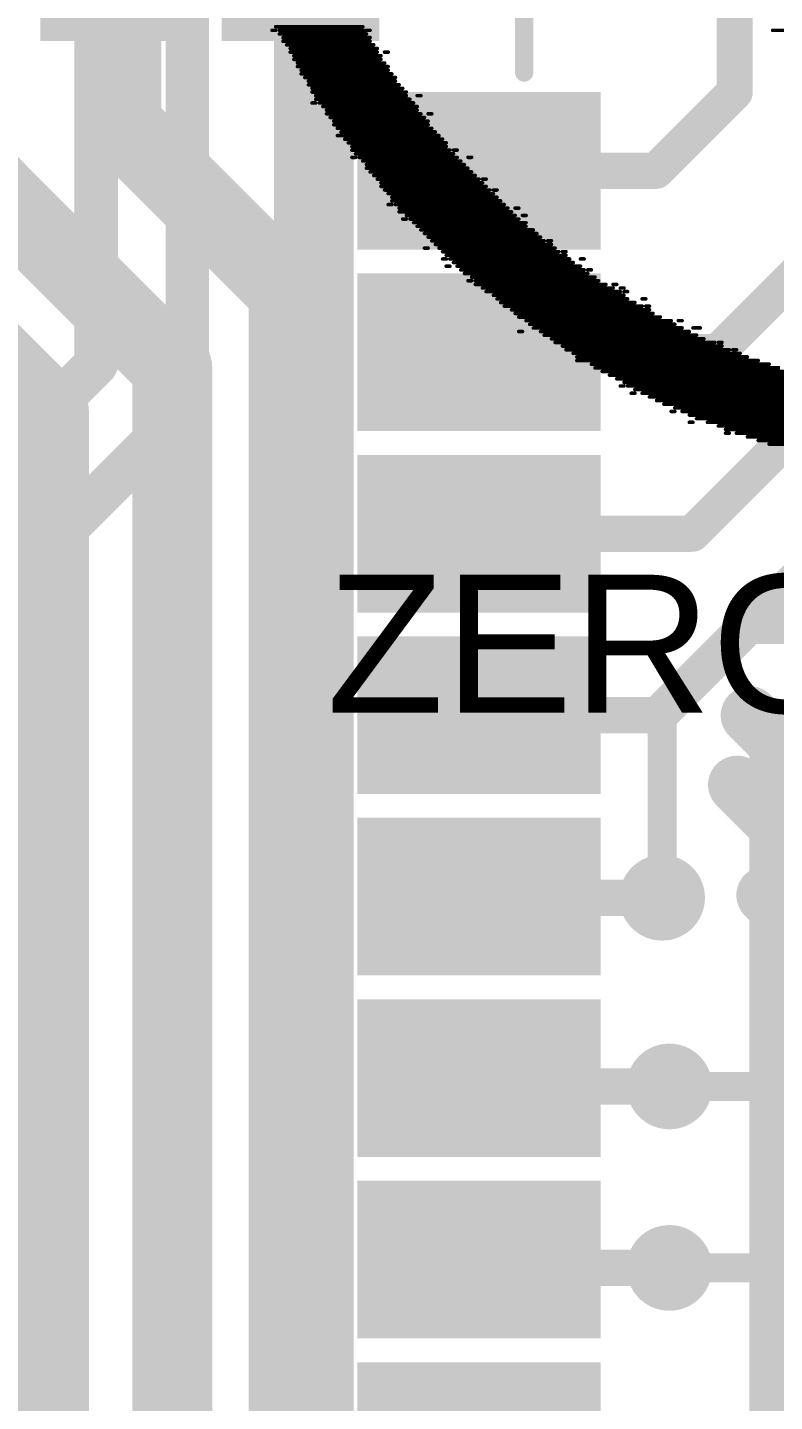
# Model space of a CAD drawing. Header units: millimetres. Extents: x -0.43 to 2.06, y -0.4 to 2.49.
# Drawn here: x 0.4401 to 0.646, y 0.9902 to 1.3688 of the extents above; entities that cross this region are included whole.
import ezdxf

# ---------------------------------------------------------------- set-up
doc = ezdxf.new("R2010")
doc.units = ezdxf.units.MM
doc.header["$MEASUREMENT"] = 0
for name, color, linetype in [('BottomLayer', 5, 'Continuous'), ('BottomOverlay', 54, 'Continuous'), ('TopLayer', 1, 'Continuous'), ('TopOverlay', 2, 'Continuous'), ('TopPaste', 8, 'Continuous'), ('TopSolder', 216, 'Continuous'), ('ViaHoleLayer', 16, 'Continuous')]:
    doc.layers.add(name, color=color, linetype=linetype)
doc.styles.add('Arial', font='', dxfattribs={"height": 0.2})
doc.styles.get('Arial').set_extended_font_data('Arial')

# ---------------------------------------------------------------- blocks, each defined once
blk = doc.blocks.new('CASE_E_13')
at = {"layer": 'TopLayer'}
for points in [[(-0.05492125, 0.05059055), (0.05492125, 0.05059055), (0.05492125, -0.05059055), (-0.05492125, -0.05059055)], [(0.19862205, 0.05059055), (0.30846455, 0.05059055), (0.30846455, -0.05059055), (0.19862205, -0.05059055)]]:
    blk.add_hatch(color=1, dxfattribs=at).paths.add_polyline_path(points)
at = {"layer": 'TopPaste'}
for points in [[(-0.05492125, 0.05059055), (0.05492125, 0.05059055), (0.05492125, -0.05059055), (-0.05492125, -0.05059055)], [(0.19862205, 0.05059055), (0.30846455, 0.05059055), (0.30846455, -0.05059055), (0.19862205, -0.05059055)]]:
    blk.add_hatch(color=8, dxfattribs=at).paths.add_polyline_path(points)
at = {"layer": 'TopSolder'}
for points in [[(-0.05892125, 0.05459055), (0.05892125, 0.05459055), (0.05892125, -0.05459055), (-0.05892125, -0.05459055)], [(0.19462205, 0.05459055), (0.31246455, 0.05459055), (0.31246455, -0.05459055), (0.19462205, -0.05459055)]]:
    blk.add_hatch(color=216, dxfattribs=at).paths.add_polyline_path(points)
at = {"layer": 'TopOverlay', "const_width": 0.01}
for points in [[(-0.0482284, 0.092), (-0.0482284, 0.063)], [(0.2767716, 0.091), (-0.0152284, 0.091)], [(-0.0152284, 0.091), (-0.0152284, 0.062)], [(0.2767716, 0.091), (0.2767716, 0.062)], [(-0.0312284, 0.077), (-0.0642284, 0.077)], [(-0.0152284, -0.062), (-0.0152284, -0.091)], [(0.2767716, -0.062), (0.2767716, -0.091)], [(0.2767716, -0.091), (-0.0152284, -0.091)]]:
    blk.add_lwpolyline(points, dxfattribs=at)
at = {"layer": 'TopOverlay', "const_width": 0.005}
for points in [[(-0.0507284, 0.092, 1), (-0.0457284, 0.092, 1)], [(-0.0177284, 0.091, 1), (-0.0127284, 0.091, 1)], [(-0.0177284, 0.091, 1), (-0.0127284, 0.091, 1)], [(0.2742716, 0.091, 1), (0.2792716, 0.091, 1)], [(0.2742716, 0.091, 1), (0.2792716, 0.091, 1)], [(-0.0667284, 0.077, 1), (-0.0617284, 0.077, 1)], [(-0.0337284, 0.077, 1), (-0.0287284, 0.077, 1)], [(-0.0507284, 0.063, 1), (-0.0457284, 0.063, 1)], [(-0.0177284, 0.062, 1), (-0.0127284, 0.062, 1)], [(0.2742716, 0.062, 1), (0.2792716, 0.062, 1)], [(-0.0177284, -0.062, 1), (-0.0127284, -0.062, 1)], [(0.2742716, -0.062, 1), (0.2792716, -0.062, 1)], [(-0.0177284, -0.091, 1), (-0.0127284, -0.091, 1)], [(-0.0177284, -0.091, 1), (-0.0127284, -0.091, 1)], [(0.2742716, -0.091, 1), (0.2792716, -0.091, 1)], [(0.2742716, -0.091, 1), (0.2792716, -0.091, 1)]]:
    blk.add_lwpolyline(points, format="xyb", close=True, dxfattribs=at)
blk = doc.blocks.new('41_SMD_MODULE_57')
at = {"layer": 'TopLayer'}
for points in [[(-0.09251965, -0.37913385), (-0.09251965, -0.32007875), (-0.05708655, -0.32007875), (-0.05708655, -0.37913385)], [(-0.04251965, -0.37913385), (-0.04251965, -0.32007875), (-0.007086549999999997, -0.32007875), (-0.007086550000000003, -0.37913385)], [(0.007480349999999997, -0.37913385), (0.007480350000000003, -0.32007875), (0.04291345, -0.32007875), (0.04291345, -0.37913385)], [(0.05748035, -0.37913385), (0.05748035, -0.32007875), (0.09291345, -0.32007875), (0.09291345, -0.37913385)], [(0.10748035, -0.37913385), (0.10748035, -0.32007875), (0.14291345, -0.32007875), (0.14291345, -0.37913385)], [(0.15748035, -0.37913385), (0.15748035, -0.32007875), (0.19291345, -0.32007875), (0.19291345, -0.37913385)], [(0.20748035, -0.37913385), (0.20748035, -0.32007875), (0.24291345, -0.32007875), (0.24291345, -0.37913385)], [(0.25748035, -0.37913385), (0.25748035, -0.32007875), (0.29291345, -0.32007875), (0.29291345, -0.37913385)]]:
    blk.add_hatch(color=1, dxfattribs=at).paths.add_polyline_path(points)
at = {"layer": 'TopPaste'}
for points in [[(-0.09251965, -0.37913385), (-0.09251965, -0.32007875), (-0.05708655, -0.32007875), (-0.05708655, -0.37913385)], [(-0.04251965, -0.37913385), (-0.04251965, -0.32007875), (-0.007086549999999997, -0.32007875), (-0.007086550000000003, -0.37913385)], [(0.007480349999999997, -0.37913385), (0.007480350000000003, -0.32007875), (0.04291345, -0.32007875), (0.04291345, -0.37913385)], [(0.05748035, -0.37913385), (0.05748035, -0.32007875), (0.09291345, -0.32007875), (0.09291345, -0.37913385)], [(0.10748035, -0.37913385), (0.10748035, -0.32007875), (0.14291345, -0.32007875), (0.14291345, -0.37913385)], [(0.15748035, -0.37913385), (0.15748035, -0.32007875), (0.19291345, -0.32007875), (0.19291345, -0.37913385)], [(0.20748035, -0.37913385), (0.20748035, -0.32007875), (0.24291345, -0.32007875), (0.24291345, -0.37913385)], [(0.25748035, -0.37913385), (0.25748035, -0.32007875), (0.29291345, -0.32007875), (0.29291345, -0.37913385)]]:
    blk.add_hatch(color=8, dxfattribs=at).paths.add_polyline_path(points)
at = {"layer": 'TopSolder'}
for points in [[(0.31096065, -0.22867715), (0.37801575, -0.22867715), (0.37801575, -0.27211025), (0.31096065, -0.27211025)], [(0.31096065, -0.27867715), (0.37801575, -0.27867715), (0.37801575, -0.32211025), (0.31096065, -0.32211025)], [(-0.09651965, -0.38313385), (-0.09651965, -0.31607875), (-0.05308655, -0.31607875), (-0.05308655, -0.38313385)], [(-0.04651965, -0.38313385), (-0.04651965, -0.31607875), (-0.003086549999999997, -0.31607875), (-0.003086550000000003, -0.38313385)], [(0.003480349999999997, -0.38313385), (0.003480350000000003, -0.31607875), (0.04691345, -0.31607875), (0.04691345, -0.38313385)], [(0.05348035, -0.38313385), (0.05348035, -0.31607875), (0.09691345, -0.31607875), (0.09691345, -0.38313385)], [(0.10348035, -0.38313385), (0.10348035, -0.31607875), (0.14691345, -0.31607875), (0.14691345, -0.38313385)], [(0.15348035, -0.38313385), (0.15348035, -0.31607875), (0.19691345, -0.31607875), (0.19691345, -0.38313385)], [(0.20348035, -0.38313385), (0.20348035, -0.31607875), (0.24691345, -0.31607875), (0.24691345, -0.38313385)], [(0.25348035, -0.38313385), (0.25348035, -0.31607875), (0.29691345, -0.31607875), (0.29691345, -0.38313385)]]:
    blk.add_hatch(color=216, dxfattribs=at).paths.add_polyline_path(points)
at = {"layer": 'TopOverlay', "const_width": 0.005}
blk.add_lwpolyline([(0.3022362, -0.3620788), (0.3571575, -0.3620788)], dxfattribs=at)
at = {"layer": 'TopOverlay', "const_width": 0.0025}
blk.add_lwpolyline([(0.3009862, -0.3620788, 1), (0.3034862, -0.3620788, 1)], format="xyb", close=True, dxfattribs=at)

msp = doc.modelspace()

# ---------------------------------------------------------------- hatches: boundary and pattern name
at = {"layer": 'BottomLayer'}
h = msp.add_hatch(color=5, dxfattribs=at)
edge = h.paths.add_edge_path()
edge.add_arc((0.615, 1.129), 0.011811, 0, 360)
h = msp.add_hatch(color=5, dxfattribs=at)
edge = h.paths.add_edge_path()
edge.add_arc((0.617, 1.077), 0.011811, 0, 360)
h = msp.add_hatch(color=5, dxfattribs=at)
edge = h.paths.add_edge_path()
edge.add_arc((0.617, 1.027), 0.011811, 0, 360)
at = {"layer": 'TopLayer'}
msp.add_hatch(color=1, dxfattribs=at).paths.add_polyline_path([(0.639, 0.919), (0.8255118, 0.919), (0.8255118, 1.1819998), (0.639, 1.1819998)])
h = msp.add_hatch(color=1, dxfattribs=at)
edge = h.paths.add_edge_path()
edge.add_arc((0.615, 1.129), 0.011811, 0, 360)
h = msp.add_hatch(color=1, dxfattribs=at)
edge = h.paths.add_edge_path()
edge.add_arc((0.617, 1.077), 0.011811, 0, 360)
h = msp.add_hatch(color=1, dxfattribs=at)
edge = h.paths.add_edge_path()
edge.add_arc((0.617, 1.027), 0.011811, 0, 360)
at = {"layer": 'ViaHoleLayer'}
h = msp.add_hatch(color=16, dxfattribs=at)
edge = h.paths.add_edge_path()
edge.add_arc((0.615, 1.129), 0.0059055, 0, 360)
h = msp.add_hatch(color=16, dxfattribs=at)
edge = h.paths.add_edge_path()
edge.add_arc((0.617, 1.077), 0.0059055, 0, 360)
h = msp.add_hatch(color=16, dxfattribs=at)
edge = h.paths.add_edge_path()
edge.add_arc((0.617, 1.027), 0.0059055, 0, 360)

# ---------------------------------------------------------------- linework, layer by layer
at = {"layer": 'BottomLayer'}
for points, const_width in [([(0.519, 0.927), (0.519, 1.6564389)], 0.022), ([(0.4841318, 1.2641318), (0.4841318, 1.5893071)], 0.012), ([(0.459, 1.276), (0.459, 1.521)], 0.012), ([(0.362, 1.179), (0.459, 1.276)], 0.012), ([(0.362, 1.142), (0.4841318, 1.2641318)], 0.012), ([(0.615, 1.182), (0.6359033, 1.2029033)], 0.008), ([(0.6359033, 1.2029033), (0.7309033, 1.2029033)], 0.008), ([(0.615, 1.129), (0.615, 1.182)], 0.008), ([(0.6419759, 1.1821059), (0.641976, 1.182106)], 0.008), ([(0.641976, 1.182106), (0.7057713, 1.1183107)], 0.008), ([(0.6363191, 1.1764491), (0.6363192, 1.1764492)], 0.008), ([(0.6363192, 1.1764492), (0.7001145, 1.1126539)], 0.008), ([(0.6384852, 1.1629692), (0.6384853, 1.1629693)], 0.008), ([(0.6384853, 1.1629693), (0.6944576, 1.106997)], 0.008), ([(0.6328284, 1.1573124), (0.6328285, 1.1573125)], 0.008), ([(0.6328285, 1.1573125), (0.6888008, 1.1013402)], 0.008), ([(0.6462962, 1.1325308), (0.6462963, 1.1325309)], 0.008), ([(0.6462963, 1.1325309), (0.6831439, 1.0956833)], 0.008), ([(0.6406394, 1.126874), (0.6406395, 1.1268741)], 0.008), ([(0.6406395, 1.1268741), (0.6745999, 1.0929137)], 0.008), ([(0.617, 1.077), (0.67, 1.077)], 0.008), ([(0.617, 1.027), (0.702, 1.027)], 0.008)]:
    msp.add_lwpolyline(points, dxfattribs=dict(at, const_width=const_width))
for points, const_width in [([(0.456, 1.276, 1), (0.462, 1.276, 1)], 0.006), ([(0.456, 1.276, 1), (0.462, 1.276, 1)], 0.006), ([(0.4811318, 1.2641318, 1), (0.4871318, 1.2641318, 1)], 0.006), ([(0.4811318, 1.2641318, 1), (0.4871318, 1.2641318, 1)], 0.006), ([(0.6339033, 1.2029033, 1), (0.6379033, 1.2029033, 1)], 0.004), ([(0.6339033, 1.2029033, 1), (0.6379033, 1.2029033, 1)], 0.004), ([(0.613, 1.182, 1), (0.617, 1.182, 1)], 0.004), ([(0.613, 1.182, 1), (0.617, 1.182, 1)], 0.004), ([(0.6343192, 1.182106, 1), (0.6383192, 1.182106, 1)], 0.004), ([(0.6343192, 1.182106, 1), (0.6383192, 1.182106, 1)], 0.004), ([(0.6399759, 1.1821059, 1), (0.6439759, 1.1821059, 1)], 0.004), ([(0.6399759, 1.1821059, 1), (0.6439759, 1.1821059, 1)], 0.004), ([(0.639976, 1.182106, 1), (0.643976, 1.182106, 1)], 0.004), ([(0.639976, 1.182106, 1), (0.643976, 1.182106, 1)], 0.004), ([(0.6343191, 1.1764491, 1), (0.6383191, 1.1764491, 1)], 0.004), ([(0.6343192, 1.1764492, 1), (0.6383192, 1.1764492, 1)], 0.004), ([(0.6343192, 1.1764492, 1), (0.6383192, 1.1764492, 1)], 0.004), ([(0.6343192, 1.1764492, 1), (0.6383192, 1.1764492, 1)], 0.004), ([(0.6308285, 1.1629693, 1), (0.6348285, 1.1629693, 1)], 0.004), ([(0.6308285, 1.1629693, 1), (0.6348285, 1.1629693, 1)], 0.004), ([(0.6364852, 1.1629692, 1), (0.6404852, 1.1629692, 1)], 0.004), ([(0.6364852, 1.1629692, 1), (0.6404852, 1.1629692, 1)], 0.004), ([(0.6364853, 1.1629693, 1), (0.6404853, 1.1629693, 1)], 0.004), ([(0.6364853, 1.1629693, 1), (0.6404853, 1.1629693, 1)], 0.004), ([(0.6308284, 1.1573124, 1), (0.6348284, 1.1573124, 1)], 0.004), ([(0.6308285, 1.1573125, 1), (0.6348285, 1.1573125, 1)], 0.004), ([(0.6308285, 1.1573125, 1), (0.6348285, 1.1573125, 1)], 0.004), ([(0.6308285, 1.1573125, 1), (0.6348285, 1.1573125, 1)], 0.004), ([(0.6386395, 1.1325309, 1), (0.6426395, 1.1325309, 1)], 0.004), ([(0.6386395, 1.1325309, 1), (0.6426395, 1.1325309, 1)], 0.004), ([(0.6442962, 1.1325308, 1), (0.6482962, 1.1325308, 1)], 0.004), ([(0.6442962, 1.1325308, 1), (0.6482962, 1.1325308, 1)], 0.004), ([(0.6442963, 1.1325309, 1), (0.6482963, 1.1325309, 1)], 0.004), ([(0.6442963, 1.1325309, 1), (0.6482963, 1.1325309, 1)], 0.004), ([(0.613, 1.129, 1), (0.617, 1.129, 1)], 0.004), ([(0.6386394, 1.126874, 1), (0.6426394, 1.126874, 1)], 0.004), ([(0.6386395, 1.1268741, 1), (0.6426395, 1.1268741, 1)], 0.004), ([(0.6386395, 1.1268741, 1), (0.6426395, 1.1268741, 1)], 0.004), ([(0.6386395, 1.1268741, 1), (0.6426395, 1.1268741, 1)], 0.004), ([(0.615, 1.077, 1), (0.619, 1.077, 1)], 0.004), ([(0.615, 1.027, 1), (0.619, 1.027, 1)], 0.004)]:
    msp.add_lwpolyline(points, format="xyb", close=True, dxfattribs=dict(at, const_width=const_width))
at = {"layer": 'BottomLayer', "const_width": 0.008}
for points in [[(0.6363192, 1.1764492, -0.4142135623730951), (0.6363192, 1.182106)], [(0.6363192, 1.182106, -0.4142032069726438), (0.6419759, 1.1821059)], [(0.6328285, 1.1573125, -0.4142135623730951), (0.6328285, 1.1629693)], [(0.6328285, 1.1629693, -0.4142032069726438), (0.6384852, 1.1629692)], [(0.6406395, 1.1268741, -0.4142135623730951), (0.6406395, 1.1325309)], [(0.6406395, 1.1325309, -0.4142032069726438), (0.6462962, 1.1325308)]]:
    msp.add_lwpolyline(points, format="xyb", dxfattribs=at)
at = {"layer": 'BottomOverlay', "const_width": 0.001}
for points in [[(0.5075, 1.368), (0.5085, 1.368)], [(0.5085, 1.369), (0.5325, 1.369)], [(0.5095, 1.368), (0.5345, 1.368)], [(0.5095, 1.367), (0.5335, 1.367)], [(0.6455, 1.368), (0.6895, 1.368)], [(0.5105, 1.366), (0.5345, 1.366)], [(0.5105, 1.365), (0.5345, 1.365)], [(0.5115, 1.364), (0.5355, 1.364)], [(0.5125, 1.363), (0.5365, 1.363)], [(0.5125, 1.362), (0.5365, 1.362)], [(0.5135, 1.361), (0.5375, 1.361)], [(0.5135, 1.36), (0.5375, 1.36)], [(0.5145, 1.359), (0.5385, 1.359)], [(0.5385, 1.362), (0.5395, 1.362)], [(0.5145, 1.358), (0.5395, 1.358)], [(0.5155, 1.357), (0.5395, 1.357)], [(0.5155, 1.356), (0.5405, 1.356)], [(0.5165, 1.355), (0.5415, 1.355)], [(0.5175, 1.354), (0.5415, 1.354)], [(0.5175, 1.353), (0.5425, 1.353)], [(0.5185, 1.352), (0.5435, 1.352)], [(0.5185, 1.351), (0.5445, 1.351)], [(0.5185, 1.348), (0.5195, 1.348)], [(0.5195, 1.35), (0.5445, 1.35)], [(0.5195, 1.349), (0.5455, 1.349)], [(0.5205, 1.348), (0.5465, 1.348)], [(0.5475, 1.35), (0.5485, 1.35)], [(0.5215, 1.347), (0.5475, 1.347)], [(0.5225, 1.346), (0.5475, 1.346)], [(0.5225, 1.345), (0.5485, 1.345)], [(0.5235, 1.344), (0.5495, 1.344)], [(0.5505, 1.345), (0.5515, 1.345)], [(0.5245, 1.343), (0.5505, 1.343)], [(0.5245, 1.342), (0.5505, 1.342)], [(0.5255, 1.341), (0.5515, 1.341)], [(0.5265, 1.34), (0.5525, 1.34)], [(0.5255, 1.339), (0.5535, 1.339)], [(0.5275, 1.338), (0.5545, 1.338)], [(0.5285, 1.337), (0.5555, 1.337)], [(0.5295, 1.336), (0.5555, 1.336)], [(0.5295, 1.335), (0.5565, 1.335)], [(0.5295, 1.333), (0.5305, 1.333)], [(0.5305, 1.334), (0.5575, 1.334)], [(0.5315, 1.333), (0.5585, 1.333)], [(0.5575, 1.335), (0.5585, 1.335)], [(0.5615, 1.333), (0.5625, 1.333)], [(0.5325, 1.332), (0.5595, 1.332)], [(0.5335, 1.331), (0.5605, 1.331)], [(0.5335, 1.33), (0.5615, 1.33)], [(0.5345, 1.329), (0.5625, 1.329)], [(0.5355, 1.328), (0.5635, 1.328)], [(0.5365, 1.327), (0.5645, 1.327)], [(0.5375, 1.326), (0.5655, 1.326)], [(0.5375, 1.325), (0.5665, 1.325)], [(0.5655, 1.327), (0.5665, 1.327)], [(0.5385, 1.324), (0.5675, 1.324)], [(0.5395, 1.323), (0.5685, 1.323)], [(0.5405, 1.322), (0.5695, 1.322)], [(0.5405, 1.321), (0.5705, 1.321)], [(0.5685, 1.324), (0.5695, 1.324)], [(0.5395, 1.32), (0.5405, 1.32)], [(0.5415, 1.32), (0.5715, 1.32)], [(0.5425, 1.319), (0.5725, 1.319)], [(0.5425, 1.318), (0.5735, 1.318)], [(0.5745, 1.319), (0.5755, 1.319)], [(0.5435, 1.316), (0.5445, 1.316)], [(0.5445, 1.317), (0.5745, 1.317)], [(0.5455, 1.316), (0.5755, 1.316)], [(0.5465, 1.315), (0.5775, 1.315)], [(0.5475, 1.314), (0.5775, 1.314)], [(0.5765, 1.317), (0.5775, 1.317)], [(0.5485, 1.313), (0.5795, 1.313)], [(0.5495, 1.312), (0.5805, 1.312)], [(0.5505, 1.311), (0.5815, 1.311)], [(0.5515, 1.31), (0.5825, 1.31)], [(0.5835, 1.31), (0.5845, 1.31)], [(0.5495, 1.308), (0.5505, 1.308)], [(0.5525, 1.309), (0.5845, 1.309)], [(0.5535, 1.308), (0.5855, 1.308)], [(0.5545, 1.307), (0.5865, 1.307)], [(0.5555, 1.306), (0.5885, 1.306)], [(0.5875, 1.307), (0.5885, 1.307)], [(0.5545, 1.305), (0.5555, 1.305)], [(0.5555, 1.303), (0.5565, 1.303)], [(0.5565, 1.305), (0.5895, 1.305)], [(0.5575, 1.304), (0.5905, 1.304)], [(0.5585, 1.303), (0.5925, 1.303)], [(0.5595, 1.302), (0.5935, 1.302)], [(0.5925, 1.305), (0.5935, 1.305)], [(0.5945, 1.302), (0.5955, 1.302)], [(0.5605, 1.301), (0.5945, 1.301)], [(0.5615, 1.299), (0.5625, 1.299)], [(0.5625, 1.3), (0.5965, 1.3)], [(0.5635, 1.299), (0.5975, 1.299)], [(0.5635, 1.298), (0.5995, 1.298)], [(0.5655, 1.297), (0.6015, 1.297)], [(0.5665, 1.296), (0.6035, 1.296)], [(0.5685, 1.295), (0.6045, 1.295)], [(0.6015, 1.298), (0.6025, 1.298)], [(0.6035, 1.297), (0.6045, 1.297)], [(0.6045, 1.296), (0.6055, 1.296)], [(0.5695, 1.294), (0.6055, 1.294)], [(0.5705, 1.293), (0.6075, 1.293)], [(0.5715, 1.292), (0.6095, 1.292)], [(0.5735, 1.291), (0.6115, 1.291)], [(0.6095, 1.294), (0.6105, 1.294)], [(0.6105, 1.292), (0.6115, 1.292)], [(0.5745, 1.29), (0.6125, 1.29)], [(0.5755, 1.289), (0.6145, 1.289)], [(0.5775, 1.288), (0.6175, 1.288)], [(0.5785, 1.287), (0.6185, 1.287)], [(0.6195, 1.288), (0.6205, 1.288)], [(0.5755, 1.285), (0.5765, 1.285)], [(0.5795, 1.286), (0.6205, 1.286)], [(0.5815, 1.285), (0.6225, 1.285)], [(0.5825, 1.284), (0.6245, 1.284)], [(0.5845, 1.283), (0.6265, 1.283)], [(0.6235, 1.286), (0.6255, 1.286)], [(0.5855, 1.282), (0.6295, 1.282)], [(0.5875, 1.281), (0.6315, 1.281)], [(0.5885, 1.28), (0.6335, 1.28)], [(0.6305, 1.282), (0.6315, 1.282)], [(0.6345, 1.28), (0.6355, 1.28)], [(0.5905, 1.279), (0.6365, 1.279)], [(0.5915, 1.278), (0.6385, 1.278)], [(0.5915, 1.277), (0.6415, 1.277)], [(0.5955, 1.276), (0.6445, 1.276)], [(0.5965, 1.275), (0.6475, 1.275)], [(0.5985, 1.274), (0.6505, 1.274)], [(0.6005, 1.273), (0.6535, 1.273)], [(0.6025, 1.272), (0.6575, 1.272)], [(0.6035, 1.27), (0.6045, 1.27)], [(0.6045, 1.271), (0.6615, 1.271)], [(0.6055, 1.27), (0.6645, 1.27)], [(0.6065, 1.268), (0.6075, 1.268)], [(0.6075, 1.269), (0.6705, 1.269)], [(0.6095, 1.268), (0.6755, 1.268)], [(0.6115, 1.267), (0.6805, 1.267)], [(0.6135, 1.266), (0.6885, 1.266)], [(0.6155, 1.265), (0.6965, 1.265)], [(0.6175, 1.263), (0.6185, 1.263)], [(0.6185, 1.264), (0.8075, 1.264)], [(0.6205, 1.263), (0.8065, 1.263)], [(0.6225, 1.262), (0.8035, 1.262)], [(0.6245, 1.261), (0.8005, 1.261)], [(0.6225, 1.26), (0.6235, 1.26)], [(0.6275, 1.26), (0.7985, 1.26)], [(0.6305, 1.259), (0.7965, 1.259)], [(0.6325, 1.258), (0.7935, 1.258)], [(0.6325, 1.257), (0.6335, 1.257)], [(0.6355, 1.257), (0.7915, 1.257)], [(0.6385, 1.256), (0.7875, 1.256)], [(0.6415, 1.255), (0.7845, 1.255)], [(0.6445, 1.254), (0.7815, 1.254)]]:
    msp.add_lwpolyline(points, dxfattribs=at)
at = {"layer": 'BottomOverlay', "const_width": 0.0005}
for points in [[(0.50725, 1.368, 1), (0.50775, 1.368, 1)], [(0.50825, 1.369, 1), (0.50875, 1.369, 1)], [(0.50825, 1.368, 1), (0.50875, 1.368, 1)], [(0.50925, 1.368, 1), (0.50975, 1.368, 1)], [(0.50925, 1.367, 1), (0.50975, 1.367, 1)], [(0.53225, 1.369, 1), (0.53275, 1.369, 1)], [(0.53325, 1.367, 1), (0.53375, 1.367, 1)], [(0.53425, 1.368, 1), (0.53475, 1.368, 1)], [(0.64525, 1.368, 1), (0.64575, 1.368, 1)], [(0.51025, 1.366, 1), (0.51075, 1.366, 1)], [(0.51025, 1.365, 1), (0.51075, 1.365, 1)], [(0.51125, 1.364, 1), (0.51175, 1.364, 1)], [(0.51225, 1.363, 1), (0.51275, 1.363, 1)], [(0.53425, 1.366, 1), (0.53475, 1.366, 1)], [(0.53425, 1.365, 1), (0.53475, 1.365, 1)], [(0.53525, 1.364, 1), (0.53575, 1.364, 1)], [(0.53625, 1.363, 1), (0.53675, 1.363, 1)], [(0.51225, 1.362, 1), (0.51275, 1.362, 1)], [(0.51325, 1.361, 1), (0.51375, 1.361, 1)], [(0.51325, 1.36, 1), (0.51375, 1.36, 1)], [(0.51425, 1.359, 1), (0.51475, 1.359, 1)], [(0.53625, 1.362, 1), (0.53675, 1.362, 1)], [(0.53725, 1.361, 1), (0.53775, 1.361, 1)], [(0.53725, 1.36, 1), (0.53775, 1.36, 1)], [(0.53825, 1.362, 1), (0.53875, 1.362, 1)], [(0.53825, 1.359, 1), (0.53875, 1.359, 1)], [(0.53925, 1.362, 1), (0.53975, 1.362, 1)], [(0.51425, 1.358, 1), (0.51475, 1.358, 1)], [(0.51525, 1.357, 1), (0.51575, 1.357, 1)], [(0.51525, 1.356, 1), (0.51575, 1.356, 1)], [(0.51625, 1.355, 1), (0.51675, 1.355, 1)], [(0.53925, 1.358, 1), (0.53975, 1.358, 1)], [(0.53925, 1.357, 1), (0.53975, 1.357, 1)], [(0.54025, 1.356, 1), (0.54075, 1.356, 1)], [(0.54125, 1.355, 1), (0.54175, 1.355, 1)], [(0.51725, 1.354, 1), (0.51775, 1.354, 1)], [(0.51725, 1.353, 1), (0.51775, 1.353, 1)], [(0.51825, 1.352, 1), (0.51875, 1.352, 1)], [(0.54125, 1.354, 1), (0.54175, 1.354, 1)], [(0.54225, 1.353, 1), (0.54275, 1.353, 1)], [(0.54325, 1.352, 1), (0.54375, 1.352, 1)], [(0.51825, 1.351, 1), (0.51875, 1.351, 1)], [(0.51825, 1.348, 1), (0.51875, 1.348, 1)], [(0.51925, 1.35, 1), (0.51975, 1.35, 1)], [(0.51925, 1.349, 1), (0.51975, 1.349, 1)], [(0.51925, 1.348, 1), (0.51975, 1.348, 1)], [(0.52025, 1.348, 1), (0.52075, 1.348, 1)], [(0.54425, 1.351, 1), (0.54475, 1.351, 1)], [(0.54425, 1.35, 1), (0.54475, 1.35, 1)], [(0.54525, 1.349, 1), (0.54575, 1.349, 1)], [(0.54625, 1.348, 1), (0.54675, 1.348, 1)], [(0.54725, 1.35, 1), (0.54775, 1.35, 1)], [(0.54825, 1.35, 1), (0.54875, 1.35, 1)], [(0.52125, 1.347, 1), (0.52175, 1.347, 1)], [(0.52225, 1.346, 1), (0.52275, 1.346, 1)], [(0.52225, 1.345, 1), (0.52275, 1.345, 1)], [(0.52325, 1.344, 1), (0.52375, 1.344, 1)], [(0.54725, 1.347, 1), (0.54775, 1.347, 1)], [(0.54725, 1.346, 1), (0.54775, 1.346, 1)], [(0.54825, 1.345, 1), (0.54875, 1.345, 1)], [(0.54925, 1.344, 1), (0.54975, 1.344, 1)], [(0.55025, 1.345, 1), (0.55075, 1.345, 1)], [(0.55125, 1.345, 1), (0.55175, 1.345, 1)], [(0.52425, 1.343, 1), (0.52475, 1.343, 1)], [(0.52425, 1.342, 1), (0.52475, 1.342, 1)], [(0.52525, 1.341, 1), (0.52575, 1.341, 1)], [(0.52625, 1.34, 1), (0.52675, 1.34, 1)], [(0.55025, 1.343, 1), (0.55075, 1.343, 1)], [(0.55025, 1.342, 1), (0.55075, 1.342, 1)], [(0.55125, 1.341, 1), (0.55175, 1.341, 1)], [(0.55225, 1.34, 1), (0.55275, 1.34, 1)], [(0.52525, 1.339, 1), (0.52575, 1.339, 1)], [(0.52725, 1.338, 1), (0.52775, 1.338, 1)], [(0.52825, 1.337, 1), (0.52875, 1.337, 1)], [(0.52925, 1.336, 1), (0.52975, 1.336, 1)], [(0.55325, 1.339, 1), (0.55375, 1.339, 1)], [(0.55425, 1.338, 1), (0.55475, 1.338, 1)], [(0.55525, 1.337, 1), (0.55575, 1.337, 1)], [(0.55525, 1.336, 1), (0.55575, 1.336, 1)], [(0.52925, 1.335, 1), (0.52975, 1.335, 1)], [(0.52925, 1.333, 1), (0.52975, 1.333, 1)], [(0.53025, 1.334, 1), (0.53075, 1.334, 1)], [(0.53025, 1.333, 1), (0.53075, 1.333, 1)], [(0.53125, 1.333, 1), (0.53175, 1.333, 1)], [(0.55625, 1.335, 1), (0.55675, 1.335, 1)], [(0.55725, 1.335, 1), (0.55775, 1.335, 1)], [(0.55725, 1.334, 1), (0.55775, 1.334, 1)], [(0.55825, 1.335, 1), (0.55875, 1.335, 1)], [(0.55825, 1.333, 1), (0.55875, 1.333, 1)], [(0.56125, 1.333, 1), (0.56175, 1.333, 1)], [(0.56225, 1.333, 1), (0.56275, 1.333, 1)], [(0.53225, 1.332, 1), (0.53275, 1.332, 1)], [(0.53325, 1.331, 1), (0.53375, 1.331, 1)], [(0.53325, 1.33, 1), (0.53375, 1.33, 1)], [(0.53425, 1.329, 1), (0.53475, 1.329, 1)], [(0.55925, 1.332, 1), (0.55975, 1.332, 1)], [(0.56025, 1.331, 1), (0.56075, 1.331, 1)], [(0.56125, 1.33, 1), (0.56175, 1.33, 1)], [(0.56225, 1.329, 1), (0.56275, 1.329, 1)], [(0.53525, 1.328, 1), (0.53575, 1.328, 1)], [(0.53625, 1.327, 1), (0.53675, 1.327, 1)], [(0.53725, 1.326, 1), (0.53775, 1.326, 1)], [(0.53725, 1.325, 1), (0.53775, 1.325, 1)], [(0.56325, 1.328, 1), (0.56375, 1.328, 1)], [(0.56425, 1.327, 1), (0.56475, 1.327, 1)], [(0.56525, 1.327, 1), (0.56575, 1.327, 1)], [(0.56525, 1.326, 1), (0.56575, 1.326, 1)], [(0.56625, 1.327, 1), (0.56675, 1.327, 1)], [(0.56625, 1.325, 1), (0.56675, 1.325, 1)], [(0.53825, 1.324, 1), (0.53875, 1.324, 1)], [(0.53925, 1.323, 1), (0.53975, 1.323, 1)], [(0.54025, 1.322, 1), (0.54075, 1.322, 1)], [(0.54025, 1.321, 1), (0.54075, 1.321, 1)], [(0.56725, 1.324, 1), (0.56775, 1.324, 1)], [(0.56825, 1.324, 1), (0.56875, 1.324, 1)], [(0.56825, 1.323, 1), (0.56875, 1.323, 1)], [(0.56925, 1.324, 1), (0.56975, 1.324, 1)], [(0.56925, 1.322, 1), (0.56975, 1.322, 1)], [(0.57025, 1.321, 1), (0.57075, 1.321, 1)], [(0.53925, 1.32, 1), (0.53975, 1.32, 1)], [(0.54025, 1.32, 1), (0.54075, 1.32, 1)], [(0.54125, 1.32, 1), (0.54175, 1.32, 1)], [(0.54225, 1.319, 1), (0.54275, 1.319, 1)], [(0.54225, 1.318, 1), (0.54275, 1.318, 1)], [(0.57125, 1.32, 1), (0.57175, 1.32, 1)], [(0.57225, 1.319, 1), (0.57275, 1.319, 1)], [(0.57325, 1.318, 1), (0.57375, 1.318, 1)], [(0.57425, 1.319, 1), (0.57475, 1.319, 1)], [(0.57525, 1.319, 1), (0.57575, 1.319, 1)], [(0.54325, 1.316, 1), (0.54375, 1.316, 1)], [(0.54425, 1.317, 1), (0.54475, 1.317, 1)], [(0.54425, 1.316, 1), (0.54475, 1.316, 1)], [(0.54525, 1.316, 1), (0.54575, 1.316, 1)], [(0.54625, 1.315, 1), (0.54675, 1.315, 1)], [(0.54725, 1.314, 1), (0.54775, 1.314, 1)], [(0.57425, 1.317, 1), (0.57475, 1.317, 1)], [(0.57525, 1.316, 1), (0.57575, 1.316, 1)], [(0.57625, 1.317, 1), (0.57675, 1.317, 1)], [(0.57725, 1.317, 1), (0.57775, 1.317, 1)], [(0.57725, 1.315, 1), (0.57775, 1.315, 1)], [(0.57725, 1.314, 1), (0.57775, 1.314, 1)], [(0.54825, 1.313, 1), (0.54875, 1.313, 1)], [(0.54925, 1.312, 1), (0.54975, 1.312, 1)], [(0.55025, 1.311, 1), (0.55075, 1.311, 1)], [(0.55125, 1.31, 1), (0.55175, 1.31, 1)], [(0.57925, 1.313, 1), (0.57975, 1.313, 1)], [(0.58025, 1.312, 1), (0.58075, 1.312, 1)], [(0.58125, 1.311, 1), (0.58175, 1.311, 1)], [(0.58225, 1.31, 1), (0.58275, 1.31, 1)], [(0.58325, 1.31, 1), (0.58375, 1.31, 1)], [(0.58425, 1.31, 1), (0.58475, 1.31, 1)], [(0.54925, 1.308, 1), (0.54975, 1.308, 1)], [(0.55025, 1.308, 1), (0.55075, 1.308, 1)], [(0.55225, 1.309, 1), (0.55275, 1.309, 1)], [(0.55325, 1.308, 1), (0.55375, 1.308, 1)], [(0.55425, 1.307, 1), (0.55475, 1.307, 1)], [(0.55525, 1.306, 1), (0.55575, 1.306, 1)], [(0.58425, 1.309, 1), (0.58475, 1.309, 1)], [(0.58525, 1.308, 1), (0.58575, 1.308, 1)], [(0.58625, 1.307, 1), (0.58675, 1.307, 1)], [(0.58725, 1.307, 1), (0.58775, 1.307, 1)], [(0.58825, 1.307, 1), (0.58875, 1.307, 1)], [(0.58825, 1.306, 1), (0.58875, 1.306, 1)], [(0.55425, 1.305, 1), (0.55475, 1.305, 1)], [(0.55525, 1.305, 1), (0.55575, 1.305, 1)], [(0.55525, 1.303, 1), (0.55575, 1.303, 1)], [(0.55625, 1.305, 1), (0.55675, 1.305, 1)], [(0.55625, 1.303, 1), (0.55675, 1.303, 1)], [(0.55725, 1.304, 1), (0.55775, 1.304, 1)], [(0.55825, 1.303, 1), (0.55875, 1.303, 1)], [(0.55925, 1.302, 1), (0.55975, 1.302, 1)], [(0.58925, 1.305, 1), (0.58975, 1.305, 1)], [(0.59025, 1.304, 1), (0.59075, 1.304, 1)], [(0.59225, 1.305, 1), (0.59275, 1.305, 1)], [(0.59225, 1.303, 1), (0.59275, 1.303, 1)], [(0.59325, 1.305, 1), (0.59375, 1.305, 1)], [(0.59325, 1.302, 1), (0.59375, 1.302, 1)], [(0.59425, 1.302, 1), (0.59475, 1.302, 1)], [(0.59525, 1.302, 1), (0.59575, 1.302, 1)], [(0.56025, 1.301, 1), (0.56075, 1.301, 1)], [(0.56125, 1.299, 1), (0.56175, 1.299, 1)], [(0.56225, 1.3, 1), (0.56275, 1.3, 1)], [(0.56225, 1.299, 1), (0.56275, 1.299, 1)], [(0.56325, 1.299, 1), (0.56375, 1.299, 1)], [(0.59425, 1.301, 1), (0.59475, 1.301, 1)], [(0.59625, 1.3, 1), (0.59675, 1.3, 1)], [(0.59725, 1.299, 1), (0.59775, 1.299, 1)], [(0.56325, 1.298, 1), (0.56375, 1.298, 1)], [(0.56525, 1.297, 1), (0.56575, 1.297, 1)], [(0.56625, 1.296, 1), (0.56675, 1.296, 1)], [(0.56825, 1.295, 1), (0.56875, 1.295, 1)], [(0.59925, 1.298, 1), (0.59975, 1.298, 1)], [(0.60125, 1.298, 1), (0.60175, 1.298, 1)], [(0.60125, 1.297, 1), (0.60175, 1.297, 1)], [(0.60225, 1.298, 1), (0.60275, 1.298, 1)], [(0.60325, 1.297, 1), (0.60375, 1.297, 1)], [(0.60325, 1.296, 1), (0.60375, 1.296, 1)], [(0.60425, 1.297, 1), (0.60475, 1.297, 1)], [(0.60425, 1.296, 1), (0.60475, 1.296, 1)], [(0.60425, 1.295, 1), (0.60475, 1.295, 1)], [(0.60525, 1.296, 1), (0.60575, 1.296, 1)], [(0.56925, 1.294, 1), (0.56975, 1.294, 1)], [(0.57025, 1.293, 1), (0.57075, 1.293, 1)], [(0.57125, 1.292, 1), (0.57175, 1.292, 1)], [(0.57325, 1.291, 1), (0.57375, 1.291, 1)], [(0.60525, 1.294, 1), (0.60575, 1.294, 1)], [(0.60725, 1.293, 1), (0.60775, 1.293, 1)], [(0.60925, 1.294, 1), (0.60975, 1.294, 1)], [(0.60925, 1.292, 1), (0.60975, 1.292, 1)], [(0.61025, 1.294, 1), (0.61075, 1.294, 1)], [(0.61025, 1.292, 1), (0.61075, 1.292, 1)], [(0.61125, 1.292, 1), (0.61175, 1.292, 1)], [(0.61125, 1.291, 1), (0.61175, 1.291, 1)], [(0.57425, 1.29, 1), (0.57475, 1.29, 1)], [(0.57525, 1.289, 1), (0.57575, 1.289, 1)], [(0.57725, 1.288, 1), (0.57775, 1.288, 1)], [(0.57825, 1.287, 1), (0.57875, 1.287, 1)], [(0.61225, 1.29, 1), (0.61275, 1.29, 1)], [(0.61425, 1.289, 1), (0.61475, 1.289, 1)], [(0.61725, 1.288, 1), (0.61775, 1.288, 1)], [(0.61825, 1.287, 1), (0.61875, 1.287, 1)], [(0.61925, 1.288, 1), (0.61975, 1.288, 1)], [(0.62025, 1.288, 1), (0.62075, 1.288, 1)], [(0.57525, 1.285, 1), (0.57575, 1.285, 1)], [(0.57625, 1.285, 1), (0.57675, 1.285, 1)], [(0.57925, 1.286, 1), (0.57975, 1.286, 1)], [(0.58125, 1.285, 1), (0.58175, 1.285, 1)], [(0.58225, 1.284, 1), (0.58275, 1.284, 1)], [(0.58425, 1.283, 1), (0.58475, 1.283, 1)], [(0.62025, 1.286, 1), (0.62075, 1.286, 1)], [(0.62225, 1.285, 1), (0.62275, 1.285, 1)], [(0.62325, 1.286, 1), (0.62375, 1.286, 1)], [(0.62425, 1.284, 1), (0.62475, 1.284, 1)], [(0.62525, 1.286, 1), (0.62575, 1.286, 1)], [(0.62625, 1.283, 1), (0.62675, 1.283, 1)], [(0.58525, 1.282, 1), (0.58575, 1.282, 1)], [(0.58725, 1.281, 1), (0.58775, 1.281, 1)], [(0.58825, 1.28, 1), (0.58875, 1.28, 1)], [(0.62925, 1.282, 1), (0.62975, 1.282, 1)], [(0.63025, 1.282, 1), (0.63075, 1.282, 1)], [(0.63125, 1.282, 1), (0.63175, 1.282, 1)], [(0.63125, 1.281, 1), (0.63175, 1.281, 1)], [(0.63325, 1.28, 1), (0.63375, 1.28, 1)], [(0.63425, 1.28, 1), (0.63475, 1.28, 1)], [(0.63525, 1.28, 1), (0.63575, 1.28, 1)], [(0.59025, 1.279, 1), (0.59075, 1.279, 1)], [(0.59125, 1.278, 1), (0.59175, 1.278, 1)], [(0.59125, 1.277, 1), (0.59175, 1.277, 1)], [(0.59525, 1.276, 1), (0.59575, 1.276, 1)], [(0.63625, 1.279, 1), (0.63675, 1.279, 1)], [(0.63825, 1.278, 1), (0.63875, 1.278, 1)], [(0.64125, 1.277, 1), (0.64175, 1.277, 1)], [(0.64425, 1.276, 1), (0.64475, 1.276, 1)], [(0.59625, 1.275, 1), (0.59675, 1.275, 1)], [(0.59825, 1.274, 1), (0.59875, 1.274, 1)], [(0.60025, 1.273, 1), (0.60075, 1.273, 1)], [(0.60225, 1.272, 1), (0.60275, 1.272, 1)], [(0.60325, 1.27, 1), (0.60375, 1.27, 1)], [(0.60425, 1.271, 1), (0.60475, 1.271, 1)], [(0.60425, 1.27, 1), (0.60475, 1.27, 1)], [(0.60525, 1.27, 1), (0.60575, 1.27, 1)], [(0.60625, 1.268, 1), (0.60675, 1.268, 1)], [(0.60725, 1.269, 1), (0.60775, 1.269, 1)], [(0.60725, 1.268, 1), (0.60775, 1.268, 1)], [(0.60925, 1.268, 1), (0.60975, 1.268, 1)], [(0.61125, 1.267, 1), (0.61175, 1.267, 1)], [(0.61325, 1.266, 1), (0.61375, 1.266, 1)], [(0.61525, 1.265, 1), (0.61575, 1.265, 1)], [(0.61725, 1.263, 1), (0.61775, 1.263, 1)], [(0.61825, 1.264, 1), (0.61875, 1.264, 1)], [(0.61825, 1.263, 1), (0.61875, 1.263, 1)], [(0.62025, 1.263, 1), (0.62075, 1.263, 1)], [(0.62225, 1.262, 1), (0.62275, 1.262, 1)], [(0.62425, 1.261, 1), (0.62475, 1.261, 1)], [(0.62225, 1.26, 1), (0.62275, 1.26, 1)], [(0.62325, 1.26, 1), (0.62375, 1.26, 1)], [(0.62725, 1.26, 1), (0.62775, 1.26, 1)], [(0.63025, 1.259, 1), (0.63075, 1.259, 1)], [(0.63225, 1.258, 1), (0.63275, 1.258, 1)], [(0.63225, 1.257, 1), (0.63275, 1.257, 1)], [(0.63325, 1.257, 1), (0.63375, 1.257, 1)], [(0.63525, 1.257, 1), (0.63575, 1.257, 1)], [(0.63825, 1.256, 1), (0.63875, 1.256, 1)], [(0.64125, 1.255, 1), (0.64175, 1.255, 1)], [(0.64425, 1.254, 1), (0.64475, 1.254, 1)]]:
    msp.add_lwpolyline(points, format="xyb", close=True, dxfattribs=at)
at = {"layer": 'TopLayer'}
for points, const_width in [([(0.635, 1.351), (0.635, 1.535)], 0.01), ([(0.466, 1.3420001), (0.466, 1.3978976)], 0.022), ([(0.6303071, 1.2793071), (0.713, 1.362)], 0.01), ([(0.6133071, 1.3293071), (0.635, 1.351)], 0.01), ([(0.366307, 1.3426931), (0.446, 1.2630001)], 0.022), ([(0.466, 1.3420001), (0.512, 1.2960001)], 0.022), ([(0.4148221, 1.340178), (0.48, 1.2750001)], 0.022), ([(0.5645118, 1.3293071), (0.6133071, 1.3293071)], 0.01), ([(0.6233071, 1.2293071), (0.722, 1.328)], 0.01), ([(0.512, 0.807), (0.512, 1.2960001)], 0.022), ([(0.6143071, 1.1793071), (0.73, 1.295)], 0.01), ([(0.48, 0.807), (0.48, 1.2750001)], 0.022), ([(0.5645118, 1.2793071), (0.6303071, 1.2793071)], 0.01), ([(0.446, 0.807), (0.446, 1.2630001)], 0.022), ([(0.5645118, 1.2293071), (0.6233071, 1.2293071)], 0.01), ([(0.5645118, 1.1793071), (0.6143071, 1.1793071)], 0.01), ([(0.5645118, 1.1293071), (0.5648189, 1.129)], 0.01), ([(0.5648189, 1.129), (0.615, 1.129)], 0.01), ([(0.5645118, 1.0793071), (0.5668189, 1.077)], 0.01), ([(0.5668189, 1.077), (0.617, 1.077)], 0.01), ([(0.5645118, 1.0293071), (0.5668189, 1.027)], 0.01), ([(0.5668189, 1.027), (0.617, 1.027)], 0.01)]:
    msp.add_lwpolyline(points, dxfattribs=dict(at, const_width=const_width))
for points, const_width in [([(0.6325, 1.351, 1), (0.6375, 1.351, 1)], 0.005), ([(0.6325, 1.351, 1), (0.6375, 1.351, 1)], 0.005), ([(0.4605, 1.3420001, 1), (0.4715, 1.3420001, 1)], 0.011), ([(0.4605, 1.3420001, 1), (0.4715, 1.3420001, 1)], 0.011), ([(0.5620118, 1.3293071, 1), (0.5670118, 1.3293071, 1)], 0.005), ([(0.6108071, 1.3293071, 1), (0.6158071, 1.3293071, 1)], 0.005), ([(0.6108071, 1.3293071, 1), (0.6158071, 1.3293071, 1)], 0.005), ([(0.5065, 1.2960001, 1), (0.5175, 1.2960001, 1)], 0.011), ([(0.5065, 1.2960001, 1), (0.5175, 1.2960001, 1)], 0.011), ([(0.4745, 1.2750001, 1), (0.4855, 1.2750001, 1)], 0.011), ([(0.4745, 1.2750001, 1), (0.4855, 1.2750001, 1)], 0.011), ([(0.5620118, 1.2793071, 1), (0.5670118, 1.2793071, 1)], 0.005), ([(0.6278071, 1.2793071, 1), (0.6328071, 1.2793071, 1)], 0.005), ([(0.6278071, 1.2793071, 1), (0.6328071, 1.2793071, 1)], 0.005), ([(0.4405, 1.2630001, 1), (0.4515, 1.2630001, 1)], 0.011), ([(0.4405, 1.2630001, 1), (0.4515, 1.2630001, 1)], 0.011), ([(0.5620118, 1.2293071, 1), (0.5670118, 1.2293071, 1)], 0.005), ([(0.6208071, 1.2293071, 1), (0.6258071, 1.2293071, 1)], 0.005), ([(0.6208071, 1.2293071, 1), (0.6258071, 1.2293071, 1)], 0.005), ([(0.5620118, 1.1793071, 1), (0.5670118, 1.1793071, 1)], 0.005), ([(0.6118071, 1.1793071, 1), (0.6168071, 1.1793071, 1)], 0.005), ([(0.6118071, 1.1793071, 1), (0.6168071, 1.1793071, 1)], 0.005), ([(0.5620118, 1.1293071, 1), (0.5670118, 1.1293071, 1)], 0.005), ([(0.5623189, 1.129, 1), (0.5673189, 1.129, 1)], 0.005), ([(0.5623189, 1.129, 1), (0.5673189, 1.129, 1)], 0.005), ([(0.6125, 1.129, 1), (0.6175, 1.129, 1)], 0.005), ([(0.5620118, 1.0793071, 1), (0.5670118, 1.0793071, 1)], 0.005), ([(0.5643189, 1.077, 1), (0.5693189, 1.077, 1)], 0.005), ([(0.5643189, 1.077, 1), (0.5693189, 1.077, 1)], 0.005), ([(0.6145, 1.077, 1), (0.6195, 1.077, 1)], 0.005), ([(0.5620118, 1.0293071, 1), (0.5670118, 1.0293071, 1)], 0.005), ([(0.5643189, 1.027, 1), (0.5693189, 1.027, 1)], 0.005), ([(0.5643189, 1.027, 1), (0.5693189, 1.027, 1)], 0.005), ([(0.6145, 1.027, 1), (0.6195, 1.027, 1)], 0.005)]:
    msp.add_lwpolyline(points, format="xyb", close=True, dxfattribs=dict(at, const_width=const_width))

# ---------------------------------------------------------------- block references
for name, p, rotation in [('41_SMD_MODULE_57', (0.2149055, 1.0541102), 90), ('CASE_E_13', (0.9545118, 1.1273071), 180)]:
    msp.add_blockref(name, p, dxfattribs=dict(rotation=rotation))

# ---------------------------------------------------------------- texts
at = {"layer": 'BottomOverlay', "style": 'Arial'}
msp.add_text('ZERO CARBON FOOTPRINT', height=0.038, rotation=360, dxfattribs=at).set_placement((0.5225, 1.18))

doc.saveas('drawing.dxf')
